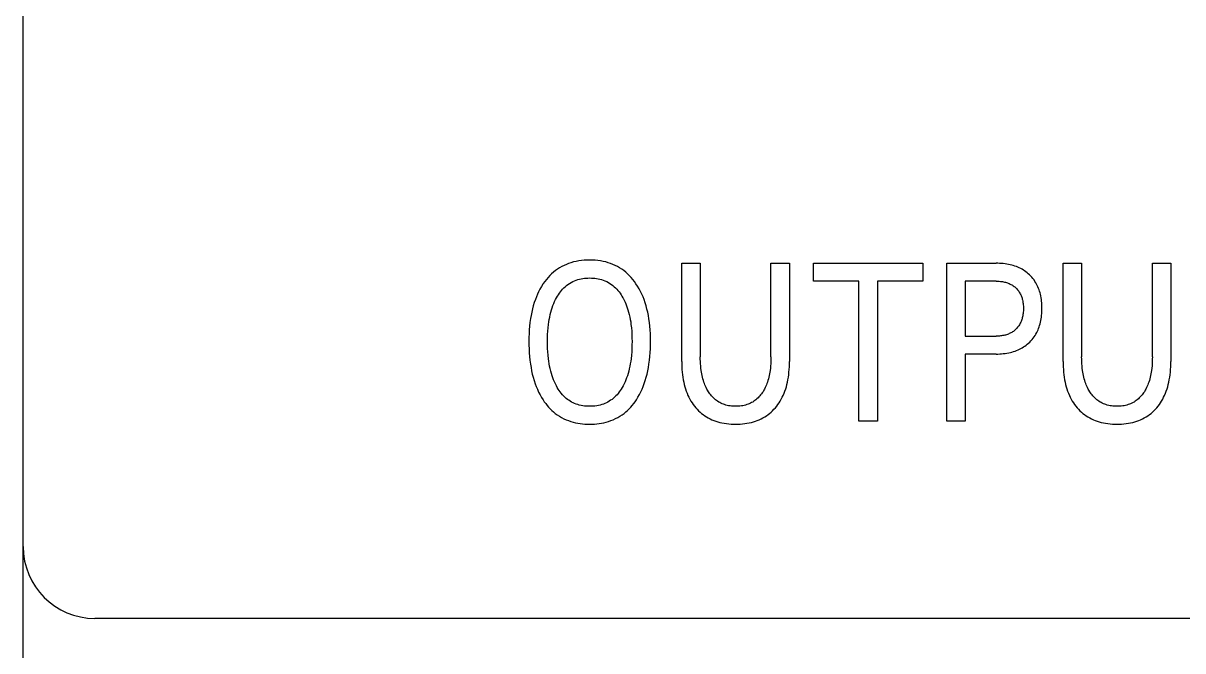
# Model space of a CAD drawing. Extents: x 0 to 420, y 0 to 297.
# Drawn here: x 133.06 to 149.23, y 169.02 to 177.76 of the extents above; entities that cross this region are included whole.
import ezdxf

# ---------------------------------------------------------------- set-up
doc = ezdxf.new("R2010")
doc.units = 0
doc.header["$LTSCALE"] = 23.1
doc.layers.add('10000_FRONT', color=7, linetype='CONTINUOUS')

msp = doc.modelspace()

# ---------------------------------------------------------------- linework, layer by layer
at = {"layer": '10000_FRONT', "color": 7, "linetype": 'CONTINUOUS'}
for p, q in [((133.06, 159.468), (133.06, 247.468)), ((140.733, 174.436), (140.697, 174.426)), ((140.77, 174.444), (140.733, 174.436)), ((140.807, 174.451), (140.77, 174.444)), ((140.844, 174.456), (140.807, 174.451)), ((140.882, 174.459), (140.844, 174.456)), ((140.92, 174.461), (140.882, 174.459)), ((140.958, 174.462), (140.92, 174.461)), ((140.995, 174.461), (140.958, 174.462)), ((141.033, 174.459), (140.995, 174.461)), ((141.07, 174.456), (141.033, 174.459)), ((141.107, 174.451), (141.07, 174.456)), ((141.144, 174.444), (141.107, 174.451)), ((141.181, 174.436), (141.144, 174.444)), ((141.217, 174.426), (141.181, 174.436)), ((140.427, 174.271), (140.401, 174.246)), ((140.453, 174.294), (140.427, 174.271)), ((140.481, 174.317), (140.453, 174.294)), ((140.51, 174.337), (140.481, 174.317)), ((140.539, 174.355), (140.51, 174.337)), ((140.569, 174.372), (140.539, 174.355)), ((140.6, 174.388), (140.569, 174.372)), ((140.632, 174.402), (140.6, 174.388)), ((140.664, 174.415), (140.632, 174.402)), ((140.697, 174.426), (140.664, 174.415)), ((141.25, 174.414), (141.217, 174.426)), ((141.282, 174.402), (141.25, 174.414)), ((141.314, 174.388), (141.282, 174.402)), ((141.345, 174.372), (141.314, 174.388)), ((141.375, 174.355), (141.345, 174.372)), ((141.404, 174.336), (141.375, 174.355)), ((141.432, 174.316), (141.404, 174.336)), ((141.46, 174.293), (141.432, 174.316)), ((141.487, 174.27), (141.46, 174.293)), ((142.241, 173.048), (142.241, 174.418)), ((142.241, 174.418), (142.5, 174.418)), ((142.5, 174.418), (142.5, 173.113)), ((143.485, 173.113), (143.485, 174.418)), ((143.485, 174.418), (143.743, 174.418)), ((143.743, 174.418), (143.743, 173.048)), ((144.076, 174.169), (144.076, 174.418)), ((144.076, 174.418), (145.604, 174.418)), ((145.604, 174.418), (145.604, 174.169)), ((145.935, 172.218), (145.935, 174.418)), ((145.935, 174.418), (146.623, 174.418)), ((146.648, 174.418), (146.623, 174.418)), ((146.673, 174.417), (146.648, 174.418)), ((146.698, 174.416), (146.673, 174.417)), ((146.723, 174.413), (146.698, 174.416)), ((146.748, 174.41), (146.723, 174.413)), ((146.773, 174.407), (146.748, 174.41)), ((146.797, 174.402), (146.773, 174.407)), ((146.819, 174.397), (146.797, 174.402)), ((146.841, 174.392), (146.819, 174.397)), ((146.863, 174.386), (146.841, 174.392)), ((146.884, 174.379), (146.863, 174.386)), ((146.906, 174.371), (146.884, 174.379)), ((146.926, 174.363), (146.906, 174.371)), ((146.947, 174.353), (146.926, 174.363)), ((146.966, 174.344), (146.947, 174.353)), ((146.985, 174.334), (146.966, 174.344)), ((147.003, 174.323), (146.985, 174.334)), ((147.021, 174.311), (147.003, 174.323)), ((147.039, 174.299), (147.021, 174.311)), ((147.056, 174.286), (147.039, 174.299)), ((147.072, 174.272), (147.056, 174.286)), ((147.09, 174.256), (147.072, 174.272)), ((147.557, 173.048), (147.557, 174.418)), ((147.557, 174.418), (147.816, 174.418)), ((147.816, 174.418), (147.816, 173.113)), ((148.802, 173.113), (148.802, 174.418)), ((148.802, 174.418), (149.059, 174.418)), ((149.059, 174.418), (149.059, 173.048)), ((140.305, 174.125), (140.284, 174.092)), ((140.311, 174.135), (140.305, 174.125)), ((140.332, 174.164), (140.311, 174.135)), ((140.354, 174.192), (140.332, 174.164)), ((140.377, 174.219), (140.354, 174.192)), ((140.401, 174.246), (140.377, 174.219)), ((140.635, 174.107), (140.655, 174.123)), ((140.655, 174.123), (140.676, 174.137)), ((140.676, 174.137), (140.699, 174.15)), ((140.699, 174.15), (140.721, 174.162)), ((140.721, 174.162), (140.745, 174.173)), ((140.745, 174.173), (140.769, 174.182)), ((140.769, 174.182), (140.791, 174.19)), ((140.791, 174.19), (140.815, 174.196)), ((140.815, 174.196), (140.838, 174.201)), ((140.838, 174.201), (140.862, 174.205)), ((140.862, 174.205), (140.885, 174.209)), ((140.885, 174.209), (140.909, 174.211)), ((140.909, 174.211), (140.933, 174.212)), ((140.933, 174.212), (140.958, 174.213)), ((140.958, 174.213), (140.982, 174.212)), ((140.982, 174.212), (141.006, 174.211)), ((141.006, 174.211), (141.03, 174.209)), ((141.03, 174.209), (141.054, 174.205)), ((141.054, 174.205), (141.078, 174.201)), ((141.078, 174.201), (141.101, 174.196)), ((141.101, 174.196), (141.124, 174.19)), ((141.124, 174.19), (141.147, 174.182)), ((141.147, 174.182), (141.171, 174.173)), ((141.171, 174.173), (141.195, 174.162)), ((141.195, 174.162), (141.218, 174.15)), ((141.218, 174.15), (141.24, 174.137)), ((141.24, 174.137), (141.261, 174.123)), ((141.261, 174.123), (141.282, 174.107)), ((141.512, 174.245), (141.487, 174.27)), ((141.537, 174.218), (141.512, 174.245)), ((141.56, 174.191), (141.537, 174.218)), ((141.582, 174.162), (141.56, 174.191)), ((141.603, 174.133), (141.582, 174.162)), ((141.625, 174.098), (141.603, 174.133)), ((144.711, 174.169), (144.076, 174.169)), ((144.711, 172.218), (144.711, 174.169)), ((144.97, 174.169), (144.97, 172.218)), ((145.604, 174.169), (144.97, 174.169)), ((146.194, 174.169), (146.194, 173.402)), ((146.623, 174.169), (146.194, 174.169)), ((146.623, 174.169), (146.638, 174.169)), ((146.638, 174.169), (146.653, 174.168)), ((146.653, 174.168), (146.668, 174.167)), ((146.668, 174.167), (146.683, 174.166)), ((146.683, 174.166), (146.699, 174.164)), ((146.699, 174.164), (146.714, 174.162)), ((146.714, 174.162), (146.728, 174.159)), ((146.728, 174.159), (146.742, 174.156)), ((146.742, 174.156), (146.755, 174.153)), ((146.755, 174.153), (146.768, 174.149)), ((146.768, 174.149), (146.781, 174.145)), ((146.781, 174.145), (146.793, 174.14)), ((146.793, 174.14), (146.806, 174.135)), ((146.806, 174.135), (146.818, 174.129)), ((146.818, 174.129), (146.83, 174.124)), ((146.83, 174.124), (146.841, 174.117)), ((146.841, 174.117), (146.852, 174.111)), ((146.852, 174.111), (146.862, 174.104)), ((147.106, 174.239), (147.09, 174.256)), ((147.122, 174.222), (147.106, 174.239)), ((147.137, 174.204), (147.122, 174.222)), ((147.152, 174.185), (147.137, 174.204)), ((147.165, 174.166), (147.152, 174.185)), ((147.178, 174.146), (147.165, 174.166)), ((147.188, 174.127), (147.178, 174.146)), ((147.198, 174.108), (147.188, 174.127)), ((140.214, 173.951), (140.2, 173.914)), ((140.229, 173.987), (140.214, 173.951)), ((140.246, 174.022), (140.229, 173.987)), ((140.264, 174.057), (140.246, 174.022)), ((140.284, 174.092), (140.264, 174.057)), ((140.496, 173.938), (140.508, 173.959)), ((140.508, 173.959), (140.521, 173.98)), ((140.521, 173.98), (140.535, 174)), ((140.535, 174), (140.549, 174.019)), ((140.549, 174.019), (140.564, 174.038)), ((140.564, 174.038), (140.58, 174.057)), ((140.58, 174.057), (140.597, 174.074)), ((140.597, 174.074), (140.615, 174.091)), ((140.615, 174.091), (140.635, 174.107)), ((141.282, 174.107), (141.301, 174.091)), ((141.301, 174.091), (141.319, 174.074)), ((141.319, 174.074), (141.336, 174.057)), ((141.336, 174.057), (141.352, 174.038)), ((141.352, 174.038), (141.367, 174.02)), ((141.367, 174.02), (141.382, 174)), ((141.382, 174), (141.395, 173.98)), ((141.395, 173.98), (141.408, 173.959)), ((141.408, 173.959), (141.42, 173.938)), ((141.646, 174.062), (141.625, 174.098)), ((141.666, 174.026), (141.646, 174.062)), ((141.684, 173.988), (141.666, 174.026)), ((141.701, 173.95), (141.684, 173.988)), ((141.716, 173.912), (141.701, 173.95)), ((146.862, 174.104), (146.873, 174.096)), ((146.873, 174.096), (146.883, 174.088)), ((146.883, 174.088), (146.892, 174.08)), ((146.892, 174.08), (146.903, 174.07)), ((146.903, 174.07), (146.913, 174.06)), ((146.913, 174.06), (146.922, 174.05)), ((146.922, 174.05), (146.931, 174.039)), ((146.931, 174.039), (146.939, 174.027)), ((146.939, 174.027), (146.947, 174.015)), ((146.947, 174.015), (146.954, 174.003)), ((146.954, 174.003), (146.96, 173.992)), ((146.96, 173.992), (146.966, 173.98)), ((146.966, 173.98), (146.971, 173.968)), ((146.971, 173.968), (146.976, 173.956)), ((146.976, 173.956), (146.981, 173.944)), ((147.207, 174.088), (147.198, 174.108)), ((147.216, 174.068), (147.207, 174.088)), ((147.223, 174.048), (147.216, 174.068)), ((147.23, 174.027), (147.223, 174.048)), ((147.236, 174.007), (147.23, 174.027)), ((147.241, 173.986), (147.236, 174.007)), ((147.247, 173.962), (147.241, 173.986)), ((147.251, 173.938), (147.247, 173.962)), ((140.171, 173.826), (140.159, 173.782)), ((140.185, 173.87), (140.171, 173.826)), ((140.2, 173.914), (140.185, 173.87)), ((140.426, 173.769), (140.435, 173.798)), ((140.435, 173.798), (140.445, 173.827)), ((140.445, 173.827), (140.456, 173.855)), ((140.456, 173.855), (140.469, 173.883)), ((140.469, 173.883), (140.482, 173.911)), ((140.482, 173.911), (140.496, 173.938)), ((141.42, 173.938), (141.424, 173.931)), ((141.424, 173.931), (141.438, 173.905)), ((141.438, 173.905), (141.45, 173.878)), ((141.45, 173.878), (141.462, 173.851)), ((141.462, 173.851), (141.472, 173.824)), ((141.472, 173.824), (141.482, 173.796)), ((141.482, 173.796), (141.491, 173.769)), ((141.731, 173.868), (141.716, 173.912)), ((141.744, 173.824), (141.731, 173.868)), ((141.756, 173.78), (141.744, 173.824)), ((146.981, 173.944), (146.985, 173.931)), ((146.985, 173.931), (146.988, 173.919)), ((146.988, 173.919), (146.991, 173.906)), ((146.991, 173.906), (146.995, 173.89)), ((146.995, 173.89), (146.998, 173.873)), ((146.998, 173.873), (147, 173.856)), ((147, 173.856), (147.002, 173.839)), ((147.002, 173.839), (147.003, 173.822)), ((147.003, 173.822), (147.003, 173.805)), ((147.003, 173.805), (147.004, 173.789)), ((147.004, 173.789), (147.003, 173.771)), ((147.255, 173.914), (147.251, 173.938)), ((147.258, 173.889), (147.255, 173.914)), ((147.26, 173.865), (147.258, 173.889)), ((147.261, 173.841), (147.26, 173.865)), ((147.262, 173.816), (147.261, 173.841)), ((147.262, 173.792), (147.262, 173.816)), ((147.262, 173.767), (147.262, 173.792)), ((140.132, 173.646), (140.125, 173.594)), ((140.14, 173.692), (140.132, 173.646)), ((140.149, 173.737), (140.14, 173.692)), ((140.159, 173.782), (140.149, 173.737)), ((140.388, 173.6), (140.394, 173.634)), ((140.394, 173.634), (140.4, 173.668)), ((140.4, 173.668), (140.408, 173.702)), ((140.408, 173.702), (140.416, 173.735)), ((140.416, 173.735), (140.426, 173.769)), ((141.491, 173.769), (141.5, 173.735)), ((141.5, 173.735), (141.509, 173.702)), ((141.509, 173.702), (141.516, 173.668)), ((141.516, 173.668), (141.523, 173.634)), ((141.523, 173.634), (141.529, 173.6)), ((141.767, 173.735), (141.756, 173.78)), ((141.776, 173.69), (141.767, 173.735)), ((141.784, 173.645), (141.776, 173.69)), ((141.791, 173.593), (141.784, 173.645)), ((146.981, 173.632), (146.977, 173.619)), ((146.985, 173.644), (146.981, 173.632)), ((146.988, 173.657), (146.985, 173.644)), ((146.991, 173.67), (146.988, 173.657)), ((146.995, 173.687), (146.991, 173.67)), ((146.998, 173.703), (146.995, 173.687)), ((147, 173.72), (146.998, 173.703)), ((147.002, 173.737), (147, 173.72)), ((147.003, 173.754), (147.002, 173.737)), ((147.003, 173.771), (147.003, 173.754)), ((147.247, 173.619), (147.251, 173.643)), ((147.251, 173.643), (147.255, 173.668)), ((147.255, 173.668), (147.258, 173.692)), ((147.258, 173.692), (147.26, 173.717)), ((147.26, 173.717), (147.261, 173.742)), ((147.261, 173.742), (147.262, 173.767)), ((140.115, 173.489), (140.112, 173.437)), ((140.12, 173.542), (140.115, 173.489)), ((140.125, 173.594), (140.12, 173.542)), ((140.371, 173.423), (140.374, 173.471)), ((140.374, 173.471), (140.378, 173.518)), ((140.378, 173.518), (140.383, 173.565)), ((140.383, 173.565), (140.388, 173.6)), ((141.529, 173.6), (141.533, 173.565)), ((141.533, 173.565), (141.539, 173.518)), ((141.539, 173.518), (141.543, 173.471)), ((141.543, 173.471), (141.545, 173.423)), ((141.797, 173.541), (141.791, 173.593)), ((141.801, 173.489), (141.797, 173.541)), ((141.804, 173.436), (141.801, 173.489)), ((146.853, 173.462), (146.842, 173.455)), ((146.864, 173.469), (146.853, 173.462)), ((146.874, 173.477), (146.864, 173.469)), ((146.884, 173.485), (146.874, 173.477)), ((146.894, 173.494), (146.884, 173.485)), ((146.904, 173.504), (146.894, 173.494)), ((146.914, 173.514), (146.904, 173.504)), ((146.923, 173.525), (146.914, 173.514)), ((146.932, 173.536), (146.923, 173.525)), ((146.94, 173.547), (146.932, 173.536)), ((146.948, 173.559), (146.94, 173.547)), ((146.955, 173.572), (146.948, 173.559)), ((146.961, 173.583), (146.955, 173.572)), ((146.967, 173.595), (146.961, 173.583)), ((146.972, 173.607), (146.967, 173.595)), ((146.977, 173.619), (146.972, 173.607)), ((147.19, 173.451), (147.199, 173.471)), ((147.199, 173.471), (147.208, 173.491)), ((147.208, 173.491), (147.216, 173.511)), ((147.216, 173.511), (147.224, 173.532)), ((147.224, 173.532), (147.23, 173.552)), ((147.23, 173.552), (147.236, 173.573)), ((147.236, 173.573), (147.242, 173.595)), ((147.242, 173.595), (147.247, 173.619)), ((140.111, 173.384), (140.11, 173.332)), ((140.11, 173.332), (140.111, 173.278)), ((140.112, 173.437), (140.111, 173.384)), ((140.369, 173.376), (140.371, 173.423)), ((140.369, 173.329), (140.369, 173.376)), ((140.369, 173.28), (140.369, 173.329)), ((141.545, 173.423), (141.547, 173.376)), ((141.547, 173.376), (141.548, 173.329)), ((141.548, 173.329), (141.547, 173.28)), ((141.806, 173.384), (141.804, 173.436)), ((141.806, 173.332), (141.806, 173.384)), ((141.806, 173.278), (141.806, 173.332)), ((146.194, 173.402), (146.623, 173.402)), ((146.638, 173.402), (146.623, 173.402)), ((146.653, 173.403), (146.638, 173.402)), ((146.669, 173.404), (146.653, 173.403)), ((146.684, 173.405), (146.669, 173.404)), ((146.699, 173.407), (146.684, 173.405)), ((146.714, 173.409), (146.699, 173.407)), ((146.729, 173.412), (146.714, 173.409)), ((146.743, 173.415), (146.729, 173.412)), ((146.756, 173.418), (146.743, 173.415)), ((146.769, 173.422), (146.756, 173.418)), ((146.782, 173.427), (146.769, 173.422)), ((146.795, 173.432), (146.782, 173.427)), ((146.807, 173.437), (146.795, 173.432)), ((146.82, 173.443), (146.807, 173.437)), ((146.831, 173.449), (146.82, 173.443)), ((146.842, 173.455), (146.831, 173.449)), ((147.058, 173.29), (147.075, 173.304)), ((147.075, 173.304), (147.092, 173.32)), ((147.092, 173.32), (147.109, 173.337)), ((147.109, 173.337), (147.124, 173.355)), ((147.124, 173.355), (147.139, 173.373)), ((147.139, 173.373), (147.153, 173.392)), ((147.153, 173.392), (147.167, 173.412)), ((147.167, 173.412), (147.179, 173.432)), ((147.179, 173.432), (147.19, 173.451)), ((140.111, 173.278), (140.112, 173.225)), ((140.112, 173.225), (140.115, 173.171)), ((140.115, 173.171), (140.119, 173.118)), ((140.371, 173.232), (140.369, 173.28)), ((140.374, 173.184), (140.371, 173.232)), ((140.378, 173.136), (140.374, 173.184)), ((141.543, 173.183), (141.539, 173.135)), ((141.546, 173.232), (141.543, 173.183)), ((141.547, 173.28), (141.546, 173.232)), ((141.797, 173.118), (141.801, 173.172)), ((141.801, 173.172), (141.804, 173.225)), ((141.804, 173.225), (141.806, 173.278)), ((146.194, 173.152), (146.194, 172.218)), ((146.623, 173.152), (146.194, 173.152)), ((146.623, 173.152), (146.648, 173.153)), ((146.648, 173.153), (146.674, 173.154)), ((146.674, 173.154), (146.699, 173.155)), ((146.699, 173.155), (146.724, 173.158)), ((146.724, 173.158), (146.749, 173.161)), ((146.749, 173.161), (146.774, 173.164)), ((146.774, 173.164), (146.799, 173.169)), ((146.799, 173.169), (146.822, 173.174)), ((146.822, 173.174), (146.844, 173.18)), ((146.844, 173.18), (146.866, 173.186)), ((146.866, 173.186), (146.887, 173.193)), ((146.887, 173.193), (146.908, 173.201)), ((146.908, 173.201), (146.929, 173.21)), ((146.929, 173.21), (146.95, 173.22)), ((146.95, 173.22), (146.969, 173.229)), ((146.969, 173.229), (146.988, 173.24)), ((146.988, 173.24), (147.006, 173.251)), ((147.006, 173.251), (147.024, 173.263)), ((147.024, 173.263), (147.042, 173.276)), ((147.042, 173.276), (147.058, 173.29)), ((140.119, 173.118), (140.125, 173.065)), ((140.125, 173.065), (140.132, 173.012)), ((140.132, 173.012), (140.14, 172.966)), ((140.383, 173.088), (140.378, 173.136)), ((140.387, 173.053), (140.383, 173.088)), ((140.393, 173.018), (140.387, 173.053)), ((140.399, 172.983), (140.393, 173.018)), ((140.407, 172.949), (140.399, 172.983)), ((141.517, 172.983), (141.51, 172.948)), ((141.523, 173.017), (141.517, 172.983)), ((141.529, 173.052), (141.523, 173.017)), ((141.534, 173.087), (141.529, 173.052)), ((141.539, 173.135), (141.534, 173.087)), ((141.777, 172.966), (141.784, 173.012)), ((141.784, 173.012), (141.791, 173.065)), ((141.791, 173.065), (141.797, 173.118)), ((142.241, 173.048), (142.241, 173.011)), ((142.241, 173.011), (142.242, 172.974)), ((142.5, 173.082), (142.5, 173.113)), ((142.501, 173.05), (142.5, 173.082)), ((142.503, 173.018), (142.501, 173.05)), ((142.505, 172.987), (142.503, 173.018)), ((142.508, 172.955), (142.505, 172.987)), ((143.48, 172.986), (143.477, 172.955)), ((143.482, 173.018), (143.48, 172.986)), ((143.484, 173.05), (143.482, 173.018)), ((143.485, 173.082), (143.484, 173.05)), ((143.485, 173.113), (143.485, 173.082)), ((143.741, 172.974), (143.742, 173.011)), ((143.742, 173.011), (143.743, 173.048)), ((147.557, 173.048), (147.558, 173.011)), ((147.558, 173.011), (147.559, 172.974)), ((147.817, 173.082), (147.816, 173.113)), ((147.817, 173.05), (147.817, 173.082)), ((147.819, 173.018), (147.817, 173.05)), ((147.822, 172.987), (147.819, 173.018)), ((147.825, 172.955), (147.822, 172.987)), ((148.797, 172.986), (148.793, 172.955)), ((148.799, 173.018), (148.797, 172.986)), ((148.801, 173.05), (148.799, 173.018)), ((148.802, 173.113), (148.801, 173.082)), ((148.801, 173.082), (148.801, 173.05)), ((149.058, 172.974), (149.059, 173.011)), ((149.059, 173.011), (149.059, 173.048)), ((140.14, 172.966), (140.148, 172.92)), ((140.148, 172.92), (140.158, 172.874)), ((140.158, 172.874), (140.17, 172.829)), ((140.17, 172.829), (140.183, 172.784)), ((140.415, 172.915), (140.407, 172.949)), ((140.424, 172.881), (140.415, 172.915)), ((140.433, 172.851), (140.424, 172.881)), ((140.444, 172.822), (140.433, 172.851)), ((140.455, 172.793), (140.444, 172.822)), ((141.473, 172.821), (141.462, 172.792)), ((141.483, 172.851), (141.473, 172.821)), ((141.492, 172.88), (141.483, 172.851)), ((141.501, 172.914), (141.492, 172.88)), ((141.51, 172.948), (141.501, 172.914)), ((141.733, 172.784), (141.746, 172.829)), ((141.746, 172.829), (141.758, 172.874)), ((141.758, 172.874), (141.768, 172.92)), ((141.768, 172.92), (141.777, 172.966)), ((142.242, 172.974), (142.244, 172.937)), ((142.244, 172.937), (142.247, 172.901)), ((142.247, 172.901), (142.251, 172.864)), ((142.251, 172.864), (142.256, 172.828)), ((142.256, 172.828), (142.263, 172.791)), ((142.512, 172.924), (142.508, 172.955)), ((142.516, 172.9), (142.512, 172.924)), ((142.52, 172.877), (142.516, 172.9)), ((142.525, 172.854), (142.52, 172.877)), ((142.53, 172.83), (142.525, 172.854)), ((142.536, 172.807), (142.53, 172.83)), ((143.455, 172.83), (143.449, 172.807)), ((143.461, 172.853), (143.455, 172.83)), ((143.465, 172.876), (143.461, 172.853)), ((143.469, 172.9), (143.465, 172.876)), ((143.473, 172.923), (143.469, 172.9)), ((143.477, 172.955), (143.473, 172.923)), ((143.721, 172.791), (143.727, 172.828)), ((143.727, 172.828), (143.732, 172.864)), ((143.732, 172.864), (143.736, 172.901)), ((143.736, 172.901), (143.739, 172.937)), ((143.739, 172.937), (143.741, 172.974)), ((147.559, 172.974), (147.561, 172.937)), ((147.561, 172.937), (147.564, 172.901)), ((147.564, 172.901), (147.568, 172.864)), ((147.568, 172.864), (147.573, 172.828)), ((147.573, 172.828), (147.579, 172.791)), ((147.829, 172.924), (147.825, 172.955)), ((147.832, 172.9), (147.829, 172.924)), ((147.837, 172.877), (147.832, 172.9)), ((147.841, 172.854), (147.837, 172.877)), ((147.847, 172.83), (147.841, 172.854)), ((147.852, 172.807), (147.847, 172.83)), ((148.772, 172.83), (148.766, 172.807)), ((148.777, 172.853), (148.772, 172.83)), ((148.782, 172.876), (148.777, 172.853)), ((148.786, 172.9), (148.782, 172.876)), ((148.789, 172.923), (148.786, 172.9)), ((148.793, 172.955), (148.789, 172.923)), ((149.037, 172.791), (149.044, 172.828)), ((149.044, 172.828), (149.049, 172.864)), ((149.049, 172.864), (149.053, 172.901)), ((149.053, 172.901), (149.056, 172.937)), ((149.056, 172.937), (149.058, 172.974)), ((140.183, 172.784), (140.198, 172.739)), ((140.198, 172.739), (140.212, 172.7)), ((140.212, 172.7), (140.228, 172.661)), ((140.228, 172.661), (140.246, 172.623)), ((140.466, 172.764), (140.455, 172.793)), ((140.48, 172.736), (140.466, 172.764)), ((140.494, 172.708), (140.48, 172.736)), ((140.506, 172.686), (140.494, 172.708)), ((140.518, 172.665), (140.506, 172.686)), ((140.532, 172.644), (140.518, 172.665)), ((141.398, 172.665), (141.384, 172.644)), ((141.411, 172.686), (141.398, 172.665)), ((141.423, 172.708), (141.411, 172.686)), ((141.437, 172.736), (141.423, 172.708)), ((141.45, 172.764), (141.437, 172.736)), ((141.462, 172.792), (141.45, 172.764)), ((141.67, 172.624), (141.687, 172.662)), ((141.687, 172.662), (141.703, 172.701)), ((141.703, 172.701), (141.718, 172.74)), ((141.718, 172.74), (141.733, 172.784)), ((142.263, 172.791), (142.269, 172.76)), ((142.269, 172.76), (142.276, 172.728)), ((142.276, 172.728), (142.284, 172.697)), ((142.284, 172.697), (142.294, 172.666)), ((142.294, 172.666), (142.304, 172.636)), ((142.542, 172.785), (142.536, 172.807)), ((142.55, 172.762), (142.542, 172.785)), ((142.557, 172.742), (142.55, 172.762)), ((142.564, 172.723), (142.557, 172.742)), ((142.573, 172.703), (142.564, 172.723)), ((142.582, 172.684), (142.573, 172.703)), ((142.591, 172.665), (142.582, 172.684)), ((142.601, 172.647), (142.591, 172.665)), ((143.395, 172.665), (143.385, 172.647)), ((143.404, 172.684), (143.395, 172.665)), ((143.413, 172.703), (143.404, 172.684)), ((143.421, 172.722), (143.413, 172.703)), ((143.429, 172.742), (143.421, 172.722)), ((143.436, 172.761), (143.429, 172.742)), ((143.443, 172.784), (143.436, 172.761)), ((143.449, 172.807), (143.443, 172.784)), ((143.679, 172.636), (143.69, 172.666)), ((143.69, 172.666), (143.699, 172.697)), ((143.699, 172.697), (143.707, 172.728)), ((143.707, 172.728), (143.714, 172.76)), ((143.714, 172.76), (143.721, 172.791)), ((147.579, 172.791), (147.586, 172.76)), ((147.586, 172.76), (147.593, 172.728)), ((147.593, 172.728), (147.601, 172.697)), ((147.601, 172.697), (147.61, 172.666)), ((147.61, 172.666), (147.621, 172.636)), ((147.859, 172.785), (147.852, 172.807)), ((147.866, 172.762), (147.859, 172.785)), ((147.873, 172.742), (147.866, 172.762)), ((147.881, 172.723), (147.873, 172.742)), ((147.889, 172.703), (147.881, 172.723)), ((147.898, 172.684), (147.889, 172.703)), ((147.908, 172.665), (147.898, 172.684)), ((147.918, 172.647), (147.908, 172.665)), ((148.711, 172.665), (148.701, 172.647)), ((148.721, 172.684), (148.711, 172.665)), ((148.73, 172.703), (148.721, 172.684)), ((148.738, 172.722), (148.73, 172.703)), ((148.745, 172.742), (148.738, 172.722)), ((148.752, 172.761), (148.745, 172.742)), ((148.76, 172.784), (148.752, 172.761)), ((148.766, 172.807), (148.76, 172.784)), ((148.996, 172.636), (149.006, 172.666)), ((149.006, 172.666), (149.016, 172.697)), ((149.016, 172.697), (149.024, 172.728)), ((149.024, 172.728), (149.031, 172.76)), ((149.031, 172.76), (149.037, 172.791)), ((140.246, 172.623), (140.265, 172.585)), ((140.265, 172.585), (140.285, 172.549)), ((140.285, 172.549), (140.307, 172.513)), ((140.307, 172.513), (140.325, 172.487)), ((140.546, 172.624), (140.532, 172.644)), ((140.561, 172.605), (140.546, 172.624)), ((140.577, 172.586), (140.561, 172.605)), ((140.594, 172.568), (140.577, 172.586)), ((140.612, 172.55), (140.594, 172.568)), ((140.629, 172.535), (140.612, 172.55)), ((140.647, 172.521), (140.629, 172.535)), ((140.665, 172.508), (140.647, 172.521)), ((140.685, 172.496), (140.665, 172.508)), ((140.704, 172.484), (140.685, 172.496)), ((141.231, 172.496), (141.211, 172.484)), ((141.25, 172.508), (141.231, 172.496)), ((141.269, 172.521), (141.25, 172.508)), ((141.287, 172.535), (141.269, 172.521)), ((141.304, 172.55), (141.287, 172.535)), ((141.322, 172.568), (141.304, 172.55)), ((141.339, 172.586), (141.322, 172.568)), ((141.355, 172.604), (141.339, 172.586)), ((141.37, 172.624), (141.355, 172.604)), ((141.384, 172.644), (141.37, 172.624)), ((141.59, 172.488), (141.608, 172.515)), ((141.608, 172.515), (141.63, 172.55)), ((141.63, 172.55), (141.651, 172.587)), ((141.651, 172.587), (141.67, 172.624)), ((142.304, 172.636), (142.315, 172.606)), ((142.315, 172.606), (142.328, 172.576)), ((142.328, 172.576), (142.341, 172.55)), ((142.341, 172.55), (142.354, 172.524)), ((142.354, 172.524), (142.369, 172.498)), ((142.369, 172.498), (142.384, 172.473)), ((142.612, 172.628), (142.601, 172.647)), ((142.623, 172.613), (142.612, 172.628)), ((142.633, 172.597), (142.623, 172.613)), ((142.645, 172.582), (142.633, 172.597)), ((142.657, 172.568), (142.645, 172.582)), ((142.67, 172.554), (142.657, 172.568)), ((142.683, 172.54), (142.67, 172.554)), ((142.697, 172.527), (142.683, 172.54)), ((142.711, 172.515), (142.697, 172.527)), ((142.726, 172.504), (142.711, 172.515)), ((142.74, 172.494), (142.726, 172.504)), ((142.756, 172.484), (142.74, 172.494)), ((143.246, 172.494), (143.231, 172.484)), ((143.261, 172.504), (143.246, 172.494)), ((143.276, 172.515), (143.261, 172.504)), ((143.29, 172.527), (143.276, 172.515)), ((143.304, 172.54), (143.29, 172.527)), ((143.317, 172.554), (143.304, 172.54)), ((143.329, 172.568), (143.317, 172.554)), ((143.341, 172.582), (143.329, 172.568)), ((143.353, 172.597), (143.341, 172.582)), ((143.364, 172.613), (143.353, 172.597)), ((143.374, 172.628), (143.364, 172.613)), ((143.385, 172.647), (143.374, 172.628)), ((143.599, 172.473), (143.615, 172.498)), ((143.615, 172.498), (143.629, 172.524)), ((143.629, 172.524), (143.643, 172.55)), ((143.643, 172.55), (143.655, 172.576)), ((143.655, 172.576), (143.668, 172.606)), ((143.668, 172.606), (143.679, 172.636)), ((147.621, 172.636), (147.632, 172.606)), ((147.632, 172.606), (147.645, 172.576)), ((147.645, 172.576), (147.657, 172.55)), ((147.657, 172.55), (147.671, 172.524)), ((147.671, 172.524), (147.685, 172.498)), ((147.685, 172.498), (147.701, 172.473)), ((147.929, 172.628), (147.918, 172.647)), ((147.939, 172.613), (147.929, 172.628)), ((147.95, 172.597), (147.939, 172.613)), ((147.962, 172.582), (147.95, 172.597)), ((147.974, 172.568), (147.962, 172.582)), ((147.986, 172.554), (147.974, 172.568)), ((148, 172.54), (147.986, 172.554)), ((148.013, 172.527), (148, 172.54)), ((148.028, 172.515), (148.013, 172.527)), ((148.042, 172.504), (148.028, 172.515)), ((148.057, 172.494), (148.042, 172.504)), ((148.072, 172.484), (148.057, 172.494)), ((148.563, 172.494), (148.548, 172.484)), ((148.578, 172.504), (148.563, 172.494)), ((148.592, 172.515), (148.578, 172.504)), ((148.607, 172.527), (148.592, 172.515)), ((148.62, 172.54), (148.607, 172.527)), ((148.633, 172.554), (148.62, 172.54)), ((148.646, 172.568), (148.633, 172.554)), ((148.658, 172.582), (148.646, 172.568)), ((148.669, 172.597), (148.658, 172.582)), ((148.68, 172.613), (148.669, 172.597)), ((148.691, 172.628), (148.68, 172.613)), ((148.701, 172.647), (148.691, 172.628)), ((148.916, 172.473), (148.931, 172.498)), ((148.931, 172.498), (148.946, 172.524)), ((148.946, 172.524), (148.959, 172.55)), ((148.959, 172.55), (148.972, 172.576)), ((148.972, 172.576), (148.985, 172.606)), ((148.985, 172.606), (148.996, 172.636)), ((140.325, 172.487), (140.344, 172.461)), ((140.344, 172.461), (140.364, 172.436)), ((140.364, 172.436), (140.384, 172.412)), ((140.384, 172.412), (140.406, 172.389)), ((140.406, 172.389), (140.429, 172.366)), ((140.429, 172.366), (140.453, 172.345)), ((140.453, 172.345), (140.477, 172.325)), ((140.725, 172.474), (140.704, 172.484)), ((140.745, 172.464), (140.725, 172.474)), ((140.767, 172.456), (140.745, 172.464)), ((140.79, 172.448), (140.767, 172.456)), ((140.813, 172.441), (140.79, 172.448)), ((140.837, 172.436), (140.813, 172.441)), ((140.86, 172.432), (140.837, 172.436)), ((140.885, 172.428), (140.86, 172.432)), ((140.909, 172.426), (140.885, 172.428)), ((140.933, 172.425), (140.909, 172.426)), ((140.958, 172.424), (140.933, 172.425)), ((140.982, 172.425), (140.958, 172.424)), ((141.006, 172.426), (140.982, 172.425)), ((141.031, 172.428), (141.006, 172.426)), ((141.055, 172.432), (141.031, 172.428)), ((141.079, 172.436), (141.055, 172.432)), ((141.102, 172.441), (141.079, 172.436)), ((141.126, 172.448), (141.102, 172.441)), ((141.149, 172.456), (141.126, 172.448)), ((141.17, 172.464), (141.149, 172.456)), ((141.191, 172.474), (141.17, 172.464)), ((141.211, 172.484), (141.191, 172.474)), ((141.437, 172.326), (141.462, 172.346)), ((141.462, 172.346), (141.486, 172.367)), ((141.486, 172.367), (141.509, 172.39)), ((141.509, 172.39), (141.53, 172.413)), ((141.53, 172.413), (141.551, 172.437)), ((141.551, 172.437), (141.571, 172.462)), ((141.571, 172.462), (141.59, 172.488)), ((142.384, 172.473), (142.401, 172.449)), ((142.401, 172.449), (142.419, 172.426)), ((142.419, 172.426), (142.437, 172.403)), ((142.437, 172.403), (142.456, 172.382)), ((142.456, 172.382), (142.476, 172.362)), ((142.476, 172.362), (142.496, 172.343)), ((142.496, 172.343), (142.518, 172.325)), ((142.772, 172.475), (142.756, 172.484)), ((142.788, 172.467), (142.772, 172.475)), ((142.804, 172.46), (142.788, 172.467)), ((142.821, 172.453), (142.804, 172.46)), ((142.838, 172.447), (142.821, 172.453)), ((142.857, 172.441), (142.838, 172.447)), ((142.876, 172.437), (142.857, 172.441)), ((142.895, 172.433), (142.876, 172.437)), ((142.915, 172.43), (142.895, 172.433)), ((142.934, 172.427), (142.915, 172.43)), ((142.954, 172.426), (142.934, 172.427)), ((142.973, 172.425), (142.954, 172.426)), ((142.993, 172.424), (142.973, 172.425)), ((143.013, 172.425), (142.993, 172.424)), ((143.033, 172.425), (143.013, 172.425)), ((143.052, 172.427), (143.033, 172.425)), ((143.072, 172.429), (143.052, 172.427)), ((143.091, 172.433), (143.072, 172.429)), ((143.111, 172.437), (143.091, 172.433)), ((143.13, 172.441), (143.111, 172.437)), ((143.149, 172.447), (143.13, 172.441)), ((143.166, 172.453), (143.149, 172.447)), ((143.182, 172.46), (143.166, 172.453)), ((143.199, 172.467), (143.182, 172.46)), ((143.215, 172.475), (143.199, 172.467)), ((143.231, 172.484), (143.215, 172.475)), ((143.466, 172.325), (143.487, 172.343)), ((143.487, 172.343), (143.508, 172.362)), ((143.508, 172.362), (143.527, 172.382)), ((143.527, 172.382), (143.546, 172.403)), ((143.546, 172.403), (143.565, 172.426)), ((143.565, 172.426), (143.582, 172.449)), ((143.582, 172.449), (143.599, 172.473)), ((147.701, 172.473), (147.718, 172.449)), ((147.718, 172.449), (147.735, 172.426)), ((147.735, 172.426), (147.754, 172.403)), ((147.754, 172.403), (147.773, 172.382)), ((147.773, 172.382), (147.792, 172.362)), ((147.792, 172.362), (147.813, 172.343)), ((147.813, 172.343), (147.834, 172.325)), ((148.088, 172.475), (148.072, 172.484)), ((148.104, 172.467), (148.088, 172.475)), ((148.121, 172.46), (148.104, 172.467)), ((148.138, 172.453), (148.121, 172.46)), ((148.155, 172.447), (148.138, 172.453)), ((148.174, 172.441), (148.155, 172.447)), ((148.193, 172.437), (148.174, 172.441)), ((148.212, 172.433), (148.193, 172.437)), ((148.231, 172.43), (148.212, 172.433)), ((148.251, 172.427), (148.231, 172.43)), ((148.27, 172.426), (148.251, 172.427)), ((148.29, 172.425), (148.27, 172.426)), ((148.31, 172.424), (148.29, 172.425)), ((148.329, 172.425), (148.31, 172.424)), ((148.349, 172.425), (148.329, 172.425)), ((148.369, 172.427), (148.349, 172.425)), ((148.388, 172.429), (148.369, 172.427)), ((148.408, 172.433), (148.388, 172.429)), ((148.427, 172.437), (148.408, 172.433)), ((148.446, 172.441), (148.427, 172.437)), ((148.465, 172.447), (148.446, 172.441)), ((148.482, 172.453), (148.465, 172.447)), ((148.499, 172.46), (148.482, 172.453)), ((148.516, 172.467), (148.499, 172.46)), ((148.532, 172.475), (148.516, 172.467)), ((148.548, 172.484), (148.532, 172.475)), ((148.783, 172.325), (148.804, 172.343)), ((148.804, 172.343), (148.824, 172.362)), ((148.824, 172.362), (148.844, 172.382)), ((148.844, 172.382), (148.863, 172.403)), ((148.863, 172.403), (148.881, 172.426)), ((148.881, 172.426), (148.899, 172.449)), ((148.899, 172.449), (148.916, 172.473)), ((140.477, 172.325), (140.505, 172.304)), ((140.505, 172.304), (140.535, 172.285)), ((140.535, 172.285), (140.565, 172.267)), ((140.565, 172.267), (140.596, 172.251)), ((140.596, 172.251), (140.628, 172.237)), ((140.628, 172.237), (140.661, 172.224)), ((140.661, 172.224), (140.694, 172.212)), ((140.694, 172.212), (140.726, 172.203)), ((140.726, 172.203), (140.758, 172.195)), ((140.758, 172.195), (140.791, 172.189)), ((140.791, 172.189), (140.824, 172.183)), ((140.824, 172.183), (140.857, 172.18)), ((140.857, 172.18), (140.891, 172.177)), ((140.891, 172.177), (140.924, 172.175)), ((140.924, 172.175), (140.958, 172.175)), ((140.958, 172.175), (140.991, 172.175)), ((140.991, 172.175), (141.024, 172.177)), ((141.024, 172.177), (141.058, 172.18)), ((141.058, 172.18), (141.091, 172.184)), ((141.091, 172.184), (141.124, 172.189)), ((141.124, 172.189), (141.156, 172.195)), ((141.156, 172.195), (141.189, 172.203)), ((141.189, 172.203), (141.221, 172.213)), ((141.221, 172.213), (141.254, 172.224)), ((141.254, 172.224), (141.286, 172.237)), ((141.286, 172.237), (141.318, 172.252)), ((141.318, 172.252), (141.349, 172.268)), ((141.349, 172.268), (141.38, 172.286)), ((141.38, 172.286), (141.409, 172.305)), ((141.409, 172.305), (141.437, 172.326)), ((142.518, 172.325), (142.54, 172.308)), ((142.54, 172.308), (142.563, 172.291)), ((142.563, 172.291), (142.586, 172.276)), ((142.586, 172.276), (142.611, 172.262)), ((142.611, 172.262), (142.636, 172.249)), ((142.636, 172.249), (142.662, 172.237)), ((142.662, 172.237), (142.689, 172.226)), ((142.689, 172.226), (142.716, 172.216)), ((142.716, 172.216), (142.743, 172.208)), ((142.743, 172.208), (142.771, 172.2)), ((142.771, 172.2), (142.802, 172.193)), ((142.802, 172.193), (142.833, 172.187)), ((142.833, 172.187), (142.865, 172.183)), ((142.865, 172.183), (142.896, 172.179)), ((142.896, 172.179), (142.928, 172.177)), ((142.928, 172.177), (142.96, 172.175)), ((142.96, 172.175), (142.992, 172.175)), ((142.992, 172.175), (143.024, 172.175)), ((143.024, 172.175), (143.055, 172.177)), ((143.055, 172.177), (143.087, 172.179)), ((143.087, 172.179), (143.119, 172.183)), ((143.119, 172.183), (143.15, 172.187)), ((143.15, 172.187), (143.181, 172.193)), ((143.181, 172.193), (143.212, 172.2)), ((143.212, 172.2), (143.24, 172.208)), ((143.24, 172.208), (143.267, 172.216)), ((143.267, 172.216), (143.294, 172.226)), ((143.294, 172.226), (143.321, 172.237)), ((143.321, 172.237), (143.347, 172.249)), ((143.347, 172.249), (143.372, 172.262)), ((143.372, 172.262), (143.397, 172.276)), ((143.397, 172.276), (143.421, 172.291)), ((143.421, 172.291), (143.444, 172.308)), ((143.444, 172.308), (143.466, 172.325)), ((144.97, 172.218), (144.711, 172.218)), ((146.194, 172.218), (145.935, 172.218)), ((147.834, 172.325), (147.856, 172.308)), ((147.856, 172.308), (147.879, 172.291)), ((147.879, 172.291), (147.903, 172.276)), ((147.903, 172.276), (147.928, 172.262)), ((147.928, 172.262), (147.953, 172.249)), ((147.953, 172.249), (147.979, 172.237)), ((147.979, 172.237), (148.006, 172.226)), ((148.006, 172.226), (148.033, 172.216)), ((148.033, 172.216), (148.06, 172.208)), ((148.06, 172.208), (148.088, 172.2)), ((148.088, 172.2), (148.119, 172.193)), ((148.119, 172.193), (148.15, 172.187)), ((148.15, 172.187), (148.181, 172.183)), ((148.181, 172.183), (148.213, 172.179)), ((148.213, 172.179), (148.245, 172.177)), ((148.245, 172.177), (148.276, 172.175)), ((148.276, 172.175), (148.308, 172.175)), ((148.308, 172.175), (148.34, 172.175)), ((148.34, 172.175), (148.372, 172.177)), ((148.372, 172.177), (148.404, 172.179)), ((148.404, 172.179), (148.435, 172.183)), ((148.435, 172.183), (148.467, 172.187)), ((148.467, 172.187), (148.498, 172.193)), ((148.498, 172.193), (148.529, 172.2)), ((148.529, 172.2), (148.557, 172.208)), ((148.557, 172.208), (148.584, 172.216)), ((148.584, 172.216), (148.611, 172.226)), ((148.611, 172.226), (148.638, 172.237)), ((148.638, 172.237), (148.664, 172.249)), ((148.664, 172.249), (148.689, 172.262)), ((148.689, 172.262), (148.714, 172.276)), ((148.714, 172.276), (148.737, 172.291)), ((148.737, 172.291), (148.76, 172.308)), ((148.76, 172.308), (148.783, 172.325)), ((203.56, 169.468), (134.06, 169.468))]:
    msp.add_line(p, q, dxfattribs=at)
msp.add_arc((134.06, 170.468), 1, 180, 270, dxfattribs=at)

doc.saveas('drawing.dxf')
